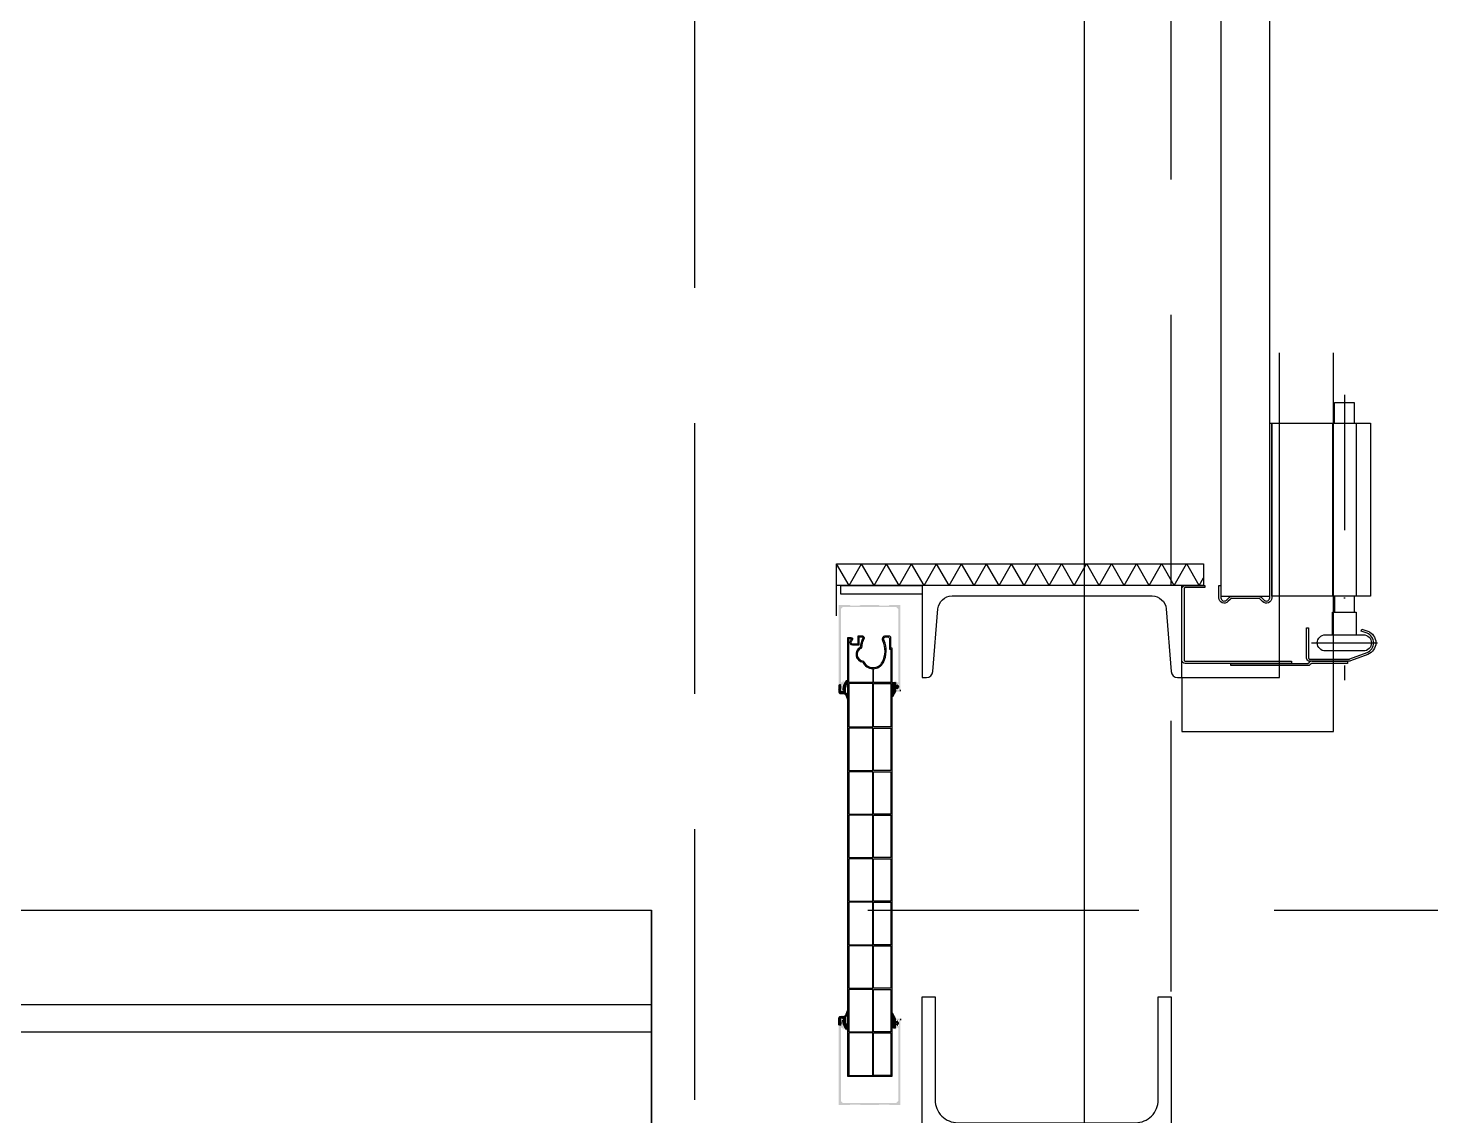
# Model space of a CAD drawing. Header units: millimetres. Extents: x -10134 to 185601, y -10232 to 93662.
# Drawn here: x 29208 to 30504, y 78021 to 79025 of the extents above; entities that cross this region are included whole.
import ezdxf

# ---------------------------------------------------------------- set-up
doc = ezdxf.new("R2010")
doc.units = ezdxf.units.MM
doc.header["$LTSCALE"] = 100
doc.linetypes.add('B0301', pattern=[2.5, 1.25, -0.625, 0, -0.625])
doc.linetypes.add('B0403', pattern=[3.75, 2.5, -1.25])
for name, color, linetype in [('A--L21', 8, 'Continuous'), ('A--L28', 8, 'Continuous'), ('A--L31', 8, 'Continuous'), ('A--L32', 8, 'Continuous'), ('AL$7A---_STRAMIEN', 1, 'Continuous'), ('AL22----', 8, 'Continuous'), ('ARCEER_ISO', 8, 'Continuous')]:
    doc.layers.add(name, color=color, linetype=linetype)
pattern_1 = [(225, (30079.8289, 78228.6992), (0.3535534, -0.3535534), []), (315, (30079.8289, 78228.6992), (1.0606602, -0.3535534), [1.25, -0.75])]
pattern_2 = [(135, (30079.8289, 78294.54143), (0.3535534, 0.3535534), []), (45, (30079.8289, 78294.54143), (1.0606602, 0.3535534), [1.25, -0.75])]

msp = doc.modelspace()

# ---------------------------------------------------------------- hatches: boundary and pattern name
at = {"layer": 'A--L21'}
h = msp.add_hatch(dxfattribs=at)
h.set_pattern_fill('ANSI33', color=256, scale=4, angle=-90, style=0)
h.set_pattern_definition([(135, (30079.8289, 78294.5414), (0.7071068, 0.7071068), []), (135, (30079.1218, 78294.5414), (0.7071068, 0.7071068), [0.5, -0.25])])
edge = h.paths.add_edge_path()
edge.add_arc((29977.1, 78492.4), 0.2, 90, 135.0013, ccw=False)
edge.add_line((29977.1, 78492.6), (29985.1, 78492.6))
edge.add_arc((29985.1, 78492.4), 0.2, 45.0005, 90, ccw=False)
edge.add_line((29985.3, 78492.6), (29985.4, 78492.5))
edge.add_arc((29985.5, 78492.6), 0.2, 225.0005, 314.9995)
edge.add_line((29985.7, 78492.5), (29985.8, 78492.6))
edge.add_arc((29985.9, 78492.4), 0.2, 90, 134.9995, ccw=False)
edge.add_line((29985.9, 78492.6), (29993.9, 78492.6))
edge.add_arc((29993.9, 78492.4), 0.2, 44.9987, 90, ccw=False)
edge.add_line((29994.1, 78492.6), (29994.5, 78492.2))
edge.add_arc((29994.6, 78492.3), 0.2, 224.9987, 270)
edge.add_line((29994.6, 78492.1), (30003.4, 78492.1))
edge.add_arc((30003.4, 78492.3), 0.2, 270, 314.9995)
edge.add_line((30003.6, 78492.2), (30004, 78492.6))
edge.add_arc((30004.1, 78492.4), 0.2, 90, 134.9995, ccw=False)
edge.add_line((30004.1, 78492.6), (30013.8, 78492.6))
edge.add_arc((30013.8, 78492.4), 0.2, 0, 90, ccw=False)
edge.add_line((30014, 78492.4), (30014, 78412.8))
edge.add_arc((30013.8, 78412.8), 0.2, -90, 0, ccw=False)
edge.add_line((30013.8, 78412.6), (30009.5, 78412.6))
edge.add_arc((30009.5, 78412.8), 0.2, 180, 270, ccw=False)
edge.add_line((30009.3, 78412.8), (30009.3, 78415.4))
edge.add_arc((30009.5, 78415.4), 0.2, 90, 180, ccw=False)
edge.add_line((30009.5, 78415.6), (30010.1, 78415.6))
edge.add_arc((30010.1, 78415.4), 0.2, 0, 90, ccw=False)
edge.add_line((30010.3, 78415.4), (30010.3, 78414.3))
edge.add_arc((30010.5, 78414.3), 0.2, 180, 270)
edge.add_line((30010.5, 78414.1), (30012.3, 78414.1))
edge.add_arc((30012.3, 78414.3), 0.2, 270, 360)
edge.add_line((30012.5, 78414.3), (30012.5, 78419.4))
edge.add_arc((30012.3, 78419.4), 0.2, 0, 90)
edge.add_line((30012.3, 78419.6), (30010.5, 78419.6))
edge.add_arc((30010.5, 78419.4), 0.2, 90, 180)
edge.add_line((30010.3, 78419.4), (30010.3, 78418.3))
edge.add_arc((30010.1, 78418.3), 0.2, -90, 0, ccw=False)
edge.add_line((30010.1, 78418.1), (30009.5, 78418.1))
edge.add_arc((30009.5, 78418.3), 0.2, 180, 270, ccw=False)
edge.add_line((30009.3, 78418.3), (30009.3, 78422.4))
edge.add_arc((30009.5, 78422.4), 0.2, 90, 180, ccw=False)
edge.add_line((30009.5, 78422.6), (30010.1, 78422.6))
edge.add_arc((30010.1, 78422.4), 0.2, 0, 90, ccw=False)
edge.add_line((30010.3, 78422.4), (30010.3, 78421.3))
edge.add_arc((30010.5, 78421.3), 0.2, 180, 270)
edge.add_line((30010.5, 78421.1), (30011.8, 78421.1))
edge.add_arc((30011.8, 78421.3), 0.2, 270, 360)
edge.add_line((30012, 78421.3), (30012, 78488.7))
edge.add_arc((30011.8, 78488.7), 0.2, 0, 45.0004)
edge.add_line((30012, 78488.9), (30010.3, 78490.6))
edge.add_arc((30010.1, 78490.4), 0.2, 45.0004, 90)
edge.add_line((30010.1, 78490.6), (29960.9, 78490.6))
edge.add_arc((29960.9, 78490.4), 0.2, 90, 135)
edge.add_line((29960.8, 78490.6), (29959.1, 78488.9))
edge.add_arc((29959.2, 78488.7), 0.2, 135, 180)
edge.add_line((29959, 78488.7), (29959, 78421.3))
edge.add_arc((29959.2, 78421.3), 0.2, 180, 270)
edge.add_line((29959.2, 78421.1), (29960.3, 78421.1))
edge.add_arc((29960.3, 78421.3), 0.2, 270, 360)
edge.add_line((29960.5, 78421.3), (29960.5, 78422.4))
edge.add_arc((29960.7, 78422.4), 0.2, 90, 180, ccw=False)
edge.add_line((29960.7, 78422.6), (29961.3, 78422.6))
edge.add_arc((29961.3, 78422.4), 0.2, 0, 90, ccw=False)
edge.add_line((29961.5, 78422.4), (29961.5, 78419.8))
edge.add_arc((29961.3, 78419.8), 0.2, -90, 0, ccw=False)
edge.add_line((29961.3, 78419.6), (29960.7, 78419.6))
edge.add_arc((29960.7, 78419.4), 0.2, 90, 180)
edge.add_line((29960.5, 78419.4), (29960.5, 78413.8))
edge.add_arc((29960.7, 78413.8), 0.2, 180.0068, 320.5866)
edge.add_line((29960.9, 78413.7), (29961.2, 78414))
edge.add_arc((29961.3, 78413.9), 0.2, 0.0012, 140.5811, ccw=False)
edge.add_line((29961.5, 78413.9), (29961.5, 78412.8))
edge.add_arc((29961.3, 78412.8), 0.2, -90, 0, ccw=False)
edge.add_line((29961.3, 78412.6), (29959.2, 78412.6))
edge.add_arc((29959.2, 78412.8), 0.2, 180, 270, ccw=False)
edge.add_line((29959, 78412.8), (29959, 78419.4))
edge.add_arc((29958.8, 78419.4), 0.2, 0, 90)
edge.add_line((29958.8, 78419.6), (29957.2, 78419.6))
edge.add_arc((29957.2, 78419.8), 0.2, 180, 270, ccw=False)
edge.add_line((29957, 78419.8), (29957, 78492.4))
edge.add_arc((29957.2, 78492.4), 0.2, 90, 180, ccw=False)
edge.add_line((29957.2, 78492.6), (29966.9, 78492.6))
edge.add_arc((29966.9, 78492.4), 0.2, 45.0003, 90, ccw=False)
edge.add_line((29967.1, 78492.6), (29967.5, 78492.2))
edge.add_arc((29967.6, 78492.3), 0.2, 225.0003, 270)
edge.add_line((29967.6, 78492.1), (29976.4, 78492.1))
edge.add_arc((29976.4, 78492.3), 0.2, 270, 315.0013)
edge.add_line((29976.6, 78492.2), (29977, 78492.6))
h = msp.add_hatch(dxfattribs=at)
h.set_pattern_fill('ANSI38', color=256, scale=4, angle=-90, style=0)
h.set_pattern_definition(pattern_2)
edge = h.paths.add_edge_path()
edge.add_arc((29963.9, 78411.6), 0.8, 180, 281.7228, ccw=False)
edge.add_line((29963.1, 78411.6), (29963.1, 78416))
edge.add_arc((29964.1, 78416), 1, 121.2319, 180, ccw=False)
edge.add_line((29963.6, 78416.8), (29964.7, 78421.5))
edge.add_arc((29964.1, 78423.4), 2, 287.6964, 360)
edge.add_arc((29965.6, 78423.4), 0.52, 2.1717, 175.8146)
edge.add_arc((29963.8, 78423.9), 1.37, 275.3959, 340.3967, ccw=False)
edge.add_arc((29972.6, 78414.5), 11.8, 137.6396, 180.4908)
edge.add_arc((29961, 78414.4), 0.202, 166.3325, 323.6607)
edge.add_line((29961.2, 78414.2), (29961.3, 78414.4))
edge.add_arc((29961.4, 78414.3), 0.2, 0, 141.3572, ccw=False)
edge.add_line((29961.6, 78414.3), (29961.6, 78412.6))
edge.add_arc((29961.4, 78412.6), 0.2, -90, 0, ccw=False)
edge.add_line((29961.4, 78412.4), (29959.7, 78412.4))
edge.add_arc((29959.5, 78413.4), 1.09, 158.6265, 279.1681, ccw=False)
edge.add_arc((29949.4, 78416.6), 9.57, 343.2293, 371.3116)
edge.add_arc((29958.5, 78418.4), 0.3, 17.1577, 90)
edge.add_line((29958.5, 78418.7), (29957.6, 78418.7))
edge.add_arc((29957.6, 78418.3), 0.4, 87.7835, 170.8473)
edge.add_line((29957.2, 78418.4), (29957, 78412.6))
edge.add_arc((29959, 78412.6), 2, 179.9852, 261.4074)
edge.add_line((29958.7, 78410.7), (29961.9, 78410.5))
edge.add_arc((29961.9, 78408.5), 2, 51.4159, 89.4872, ccw=False)
edge.add_line((29963.1, 78410.1), (29965.5, 78404.7))
edge.add_arc((29965.8, 78405), 0.4, 227.7041, 412.9707)
edge.add_line((29966, 78405.3), (29964.1, 78410.8))
h = msp.add_hatch(dxfattribs=at)
h.set_pattern_fill('ANSI38', color=256, scale=4, angle=-90, style=0)
h.set_pattern_definition(pattern_2)
edge = h.paths.add_edge_path(flags=16)
edge.add_line((30009.6, 78417.5), (30010.8, 78417.5))
edge.add_arc((30010.8, 78416.9), 0.6, -90, 90, ccw=False)
edge.add_line((30010.8, 78416.3), (30009.6, 78416.3))
edge.add_arc((30009.6, 78416.9), 0.6, 90, 270, ccw=False)
edge = h.paths.add_edge_path()
edge.add_arc((30006.5, 78420.3), 0.2, 117.2079, 232.6811, ccw=False)
edge.add_line((30006.4, 78420.5), (30007.5, 78421.1))
edge.add_line((30007.5, 78421.1), (30009.3, 78421.1))
edge.add_line((30009.3, 78421.1), (30009.3, 78418.7))
edge.add_arc((30009.3, 78418.4), 0.3, 90, 270)
edge.add_line((30009.3, 78418.1), (30010.8, 78418.1))
edge.add_arc((30010.8, 78418.3), 0.2, 270, 328.5358)
edge.add_line((30010.9, 78418.2), (30011, 78418.6))
edge.add_arc((30011.2, 78418.5), 0.2, 38.9084, 158.4165, ccw=False)
edge.add_line((30011.4, 78418.6), (30012, 78417.5))
edge.add_arc((30011.2, 78416.9), 1, 0, 37.8384, ccw=False)
edge.add_arc((30011.2, 78416.9), 1, -37.8384, 0, ccw=False)
edge.add_line((30012, 78416.3), (30011.4, 78415.1))
edge.add_arc((30011.2, 78415.2), 0.2, 201.5835, 321.0916, ccw=False)
edge.add_line((30011, 78415.1), (30010.9, 78415.5))
edge.add_arc((30010.8, 78415.4), 0.2, 31.4642, 90)
edge.add_line((30010.8, 78415.6), (30009.3, 78415.6))
edge.add_arc((30009.3, 78415.3), 0.3, 90, 270)
edge.add_line((30009.3, 78415), (30009.3, 78412.8))
edge.add_line((30009.3, 78412.8), (30006.6, 78407.7))
edge.add_arc((30006.4, 78408), 0.4, 131.0631, 305.8028, ccw=False)
edge.add_line((30006.1, 78408.3), (30006.8, 78413))
edge.add_arc((30005.9, 78414), 1.4, 313.6258, 407.8227)
edge.add_line((30006.8, 78415), (30006, 78416))
edge.add_arc((30006.2, 78416.2), 0.3, 66.9851, 224.0274, ccw=False)
edge.add_line((30006.4, 78416.5), (30007.1, 78415.7))
edge.add_arc((30007.3, 78415.8), 0.2, 229.0045, 360)
edge.add_line((30007.5, 78415.8), (30007.5, 78417))
edge.add_arc((30007.3, 78417), 0.2, 0, 57.3588)
edge.add_line((30007.4, 78417.2), (30006.4, 78418))
edge.add_arc((30006.5, 78418.1), 0.2, 126.9463, 233.7597, ccw=False)
edge.add_line((30006.4, 78418.3), (30007.4, 78419))
edge.add_arc((30007.3, 78419.2), 0.2, 293.1061, 426.8939)
edge.add_line((30007.4, 78419.4), (30006.4, 78420.2))
h = msp.add_hatch(dxfattribs=at)
h.set_pattern_fill('ANSI38', color=256, scale=4, angle=-180, style=0)
h.set_pattern_definition(pattern_1)
edge = h.paths.add_edge_path()
edge.add_arc((29963.9, 78111.7), 0.8, 78.2772, 180)
edge.add_line((29963.1, 78111.7), (29963.1, 78107.3))
edge.add_arc((29964.1, 78107.3), 1, 180, 238.7681)
edge.add_line((29963.6, 78106.4), (29964.7, 78101.8))
edge.add_arc((29964.1, 78099.9), 2, 0, 72.3036, ccw=False)
edge.add_arc((29965.6, 78099.9), 0.52, 184.1854, 357.8283, ccw=False)
edge.add_arc((29963.8, 78099.4), 1.37, 19.6033, 84.6041)
edge.add_arc((29972.6, 78108.7), 11.8, 179.5092, 222.3604, ccw=False)
edge.add_arc((29961, 78108.9), 0.202, 36.3393, 193.6675, ccw=False)
edge.add_line((29961.2, 78109), (29961.3, 78108.8))
edge.add_arc((29961.4, 78108.9), 0.2, 218.6428, 360)
edge.add_line((29961.6, 78108.9), (29961.6, 78110.7))
edge.add_arc((29961.4, 78110.7), 0.2, 0, 90)
edge.add_line((29961.4, 78110.9), (29959.7, 78110.9))
edge.add_arc((29959.5, 78109.8), 1.09, 80.8319, 201.3735)
edge.add_arc((29949.4, 78106.6), 9.57, -11.3116, 16.7707, ccw=False)
edge.add_arc((29958.5, 78104.8), 0.3, 270, 342.8423, ccw=False)
edge.add_line((29958.5, 78104.5), (29957.6, 78104.5))
edge.add_arc((29957.6, 78104.9), 0.4, 189.1527, 272.2165, ccw=False)
edge.add_line((29957.2, 78104.9), (29957, 78110.6))
edge.add_arc((29959, 78110.6), 2, 98.5926, 180.0148, ccw=False)
edge.add_line((29958.7, 78112.6), (29961.9, 78112.7))
edge.add_arc((29961.9, 78114.7), 2, 270.5128, 308.5841)
edge.add_line((29963.1, 78113.2), (29965.5, 78118.5))
edge.add_arc((29965.8, 78118.2), 0.4, -52.9707, 132.2959, ccw=False)
edge.add_line((29966, 78117.9), (29964.1, 78112.4))
h = msp.add_hatch(dxfattribs=at)
h.set_pattern_fill('ANSI33', color=256, scale=4, angle=-180, style=0)
h.set_pattern_definition([(225, (30079.8289, 78228.6992), (0.7071068, -0.7071068), []), (225, (30079.1218, 78228.6992), (0.7071068, -0.7071068), [0.5, -0.25])])
edge = h.paths.add_edge_path()
edge.add_arc((29977.1, 78030.8), 0.2, 224.9987, 270)
edge.add_line((29977.1, 78030.6), (29985.1, 78030.6))
edge.add_arc((29985.1, 78030.8), 0.2, 270, 314.9995)
edge.add_line((29985.3, 78030.7), (29985.4, 78030.8))
edge.add_arc((29985.5, 78030.6), 0.2, 45.0005, 134.9995, ccw=False)
edge.add_line((29985.7, 78030.8), (29985.8, 78030.7))
edge.add_arc((29985.9, 78030.8), 0.2, 225.0005, 270)
edge.add_line((29985.9, 78030.6), (29993.9, 78030.6))
edge.add_arc((29993.9, 78030.8), 0.2, 270, 315.0013)
edge.add_line((29994.1, 78030.7), (29994.5, 78031.1))
edge.add_arc((29994.6, 78030.9), 0.2, 90, 135.0013, ccw=False)
edge.add_line((29994.6, 78031.1), (30003.4, 78031.1))
edge.add_arc((30003.4, 78030.9), 0.2, 45.0005, 90, ccw=False)
edge.add_line((30003.6, 78031.1), (30004, 78030.7))
edge.add_arc((30004.1, 78030.8), 0.2, 225.0005, 270)
edge.add_line((30004.1, 78030.6), (30013.8, 78030.6))
edge.add_arc((30013.8, 78030.8), 0.2, 270, 360)
edge.add_line((30014, 78030.8), (30014, 78110.4))
edge.add_arc((30013.8, 78110.4), 0.2, 0, 90)
edge.add_line((30013.8, 78110.6), (30009.5, 78110.6))
edge.add_arc((30009.5, 78110.4), 0.2, 90, 180)
edge.add_line((30009.3, 78110.4), (30009.3, 78107.8))
edge.add_arc((30009.5, 78107.8), 0.2, 180, 270)
edge.add_line((30009.5, 78107.6), (30010.1, 78107.6))
edge.add_arc((30010.1, 78107.8), 0.2, 270, 360)
edge.add_line((30010.3, 78107.8), (30010.3, 78108.9))
edge.add_arc((30010.5, 78108.9), 0.2, 90, 180, ccw=False)
edge.add_line((30010.5, 78109.1), (30012.3, 78109.1))
edge.add_arc((30012.3, 78108.9), 0.2, 0, 90, ccw=False)
edge.add_line((30012.5, 78108.9), (30012.5, 78103.8))
edge.add_arc((30012.3, 78103.8), 0.2, -90, 0, ccw=False)
edge.add_line((30012.3, 78103.6), (30010.5, 78103.6))
edge.add_arc((30010.5, 78103.8), 0.2, 180, 270, ccw=False)
edge.add_line((30010.3, 78103.8), (30010.3, 78104.9))
edge.add_arc((30010.1, 78104.9), 0.2, 0, 90)
edge.add_line((30010.1, 78105.1), (30009.5, 78105.1))
edge.add_arc((30009.5, 78104.9), 0.2, 90, 180)
edge.add_line((30009.3, 78104.9), (30009.3, 78100.8))
edge.add_arc((30009.5, 78100.8), 0.2, 180, 270)
edge.add_line((30009.5, 78100.6), (30010.1, 78100.6))
edge.add_arc((30010.1, 78100.8), 0.2, 270, 360)
edge.add_line((30010.3, 78100.8), (30010.3, 78101.9))
edge.add_arc((30010.5, 78101.9), 0.2, 90, 180, ccw=False)
edge.add_line((30010.5, 78102.1), (30011.8, 78102.1))
edge.add_arc((30011.8, 78101.9), 0.2, 0, 90, ccw=False)
edge.add_line((30012, 78101.9), (30012, 78034.5))
edge.add_arc((30011.8, 78034.5), 0.2, -45.0004, 0, ccw=False)
edge.add_line((30012, 78034.4), (30010.3, 78032.7))
edge.add_arc((30010.1, 78032.8), 0.2, 270, 314.9996, ccw=False)
edge.add_line((30010.1, 78032.6), (29960.9, 78032.6))
edge.add_arc((29960.9, 78032.8), 0.2, 225, 270, ccw=False)
edge.add_line((29960.8, 78032.7), (29959.1, 78034.4))
edge.add_arc((29959.2, 78034.5), 0.2, 180, 225, ccw=False)
edge.add_line((29959, 78034.5), (29959, 78101.9))
edge.add_arc((29959.2, 78101.9), 0.2, 90, 180, ccw=False)
edge.add_line((29959.2, 78102.1), (29960.3, 78102.1))
edge.add_arc((29960.3, 78101.9), 0.2, 0, 90, ccw=False)
edge.add_line((29960.5, 78101.9), (29960.5, 78100.8))
edge.add_arc((29960.7, 78100.8), 0.2, 180, 270)
edge.add_line((29960.7, 78100.6), (29961.3, 78100.6))
edge.add_arc((29961.3, 78100.8), 0.2, 270, 360)
edge.add_line((29961.5, 78100.8), (29961.5, 78103.4))
edge.add_arc((29961.3, 78103.4), 0.2, 0, 90)
edge.add_line((29961.3, 78103.6), (29960.7, 78103.6))
edge.add_arc((29960.7, 78103.8), 0.2, 180, 270, ccw=False)
edge.add_line((29960.5, 78103.8), (29960.5, 78109.4))
edge.add_arc((29960.7, 78109.4), 0.2, 39.4134, 179.9932, ccw=False)
edge.add_line((29960.9, 78109.5), (29961.2, 78109.2))
edge.add_arc((29961.3, 78109.3), 0.2, 219.4189, 359.9988)
edge.add_line((29961.5, 78109.3), (29961.5, 78110.4))
edge.add_arc((29961.3, 78110.4), 0.2, 0, 90)
edge.add_line((29961.3, 78110.6), (29959.2, 78110.6))
edge.add_arc((29959.2, 78110.4), 0.2, 90, 180)
edge.add_line((29959, 78110.4), (29959, 78103.8))
edge.add_arc((29958.8, 78103.8), 0.2, -90, 0, ccw=False)
edge.add_line((29958.8, 78103.6), (29957.2, 78103.6))
edge.add_arc((29957.2, 78103.4), 0.2, 90, 180)
edge.add_line((29957, 78103.4), (29957, 78030.8))
edge.add_arc((29957.2, 78030.8), 0.2, 180, 270)
edge.add_line((29957.2, 78030.6), (29966.9, 78030.6))
edge.add_arc((29966.9, 78030.8), 0.2, 270, 314.9997)
edge.add_line((29967.1, 78030.7), (29967.5, 78031.1))
edge.add_arc((29967.6, 78030.9), 0.2, 90, 134.9997, ccw=False)
edge.add_line((29967.6, 78031.1), (29976.4, 78031.1))
edge.add_arc((29976.4, 78030.9), 0.2, 44.9987, 90, ccw=False)
edge.add_line((29976.6, 78031.1), (29977, 78030.7))
h = msp.add_hatch(dxfattribs=at)
h.set_pattern_fill('ANSI38', color=256, scale=4, angle=-180, style=0)
h.set_pattern_definition(pattern_1)
edge = h.paths.add_edge_path(flags=16)
edge.add_line((30009.6, 78105.8), (30010.8, 78105.8))
edge.add_arc((30010.8, 78106.4), 0.6, 270, 450)
edge.add_line((30010.8, 78107), (30009.6, 78107))
edge.add_arc((30009.6, 78106.4), 0.6, 90, 270)
edge = h.paths.add_edge_path()
edge.add_arc((30006.5, 78102.9), 0.2, 127.3189, 242.7921)
edge.add_line((30006.4, 78102.7), (30007.5, 78102.1))
edge.add_line((30007.5, 78102.1), (30009.3, 78102.1))
edge.add_line((30009.3, 78102.1), (30009.3, 78104.5))
edge.add_arc((30009.3, 78104.8), 0.3, 90, 270, ccw=False)
edge.add_line((30009.3, 78105.1), (30010.8, 78105.1))
edge.add_arc((30010.8, 78104.9), 0.2, 31.4642, 90, ccw=False)
edge.add_line((30010.9, 78105), (30011, 78104.6))
edge.add_arc((30011.2, 78104.7), 0.2, 201.5835, 321.0916)
edge.add_line((30011.4, 78104.6), (30012, 78105.8))
edge.add_arc((30011.2, 78106.4), 1, 322.1616, 360)
edge.add_arc((30011.2, 78106.4), 1, 360, 397.8384)
edge.add_line((30012, 78107), (30011.4, 78108.1))
edge.add_arc((30011.2, 78108), 0.2, 38.9084, 158.4165)
edge.add_line((30011, 78108.1), (30010.9, 78107.7))
edge.add_arc((30010.8, 78107.8), 0.2, 270, 328.5358, ccw=False)
edge.add_line((30010.8, 78107.6), (30009.3, 78107.6))
edge.add_arc((30009.3, 78107.9), 0.3, 90, 270, ccw=False)
edge.add_line((30009.3, 78108.2), (30009.3, 78110.4))
edge.add_line((30009.3, 78110.4), (30006.6, 78115.6))
edge.add_arc((30006.4, 78115.2), 0.4, 54.1972, 228.9369)
edge.add_line((30006.1, 78114.9), (30006.8, 78110.3))
edge.add_arc((30005.9, 78109.3), 1.4, -47.8227, 46.3742, ccw=False)
edge.add_line((30006.8, 78108.2), (30006, 78107.3))
edge.add_arc((30006.2, 78107.1), 0.3, 135.9726, 293.0149)
edge.add_line((30006.4, 78106.8), (30007.1, 78107.6))
edge.add_arc((30007.3, 78107.4), 0.2, 0, 130.9955, ccw=False)
edge.add_line((30007.5, 78107.4), (30007.5, 78106.2))
edge.add_arc((30007.3, 78106.2), 0.2, -57.3588, 0, ccw=False)
edge.add_line((30007.4, 78106), (30006.4, 78105.3))
edge.add_arc((30006.5, 78105.1), 0.2, 126.2403, 233.0537)
edge.add_line((30006.4, 78105), (30007.4, 78104.2))
edge.add_arc((30007.3, 78104), 0.2, -66.8939, 66.8939, ccw=False)
edge.add_line((30007.4, 78103.8), (30006.4, 78103.1))
at = {"layer": 'ARCEER_ISO'}
h = msp.add_hatch(dxfattribs=at)
h.set_pattern_fill('ISOLA', color=256, scale=20, style=0)
h.set_pattern_definition([(300, (29955.009, 78530.62), (-17.3205, -10), []), (240, (29955.009, 78530.62), (-17.3205, 10), [])])
h.paths.add_polyline_path([(29955, 78530.6), (30294, 78530.6), (30294, 78510.6), (29955, 78510.6)])

# ---------------------------------------------------------------- linework, layer by layer
at = {"layer": 'A--L21', "linetype": 'B0403'}
for p, q in [((29824, 17660.6), (29824, 88370.6)), ((30264, 45510.6), (30264, 87810.6))]:
    msp.add_line(p, q, dxfattribs=at)
at = {"layer": 'A--L21'}
for p, q in [((30364, 78425.6), (30364, 78725.5)), ((30414, 78375.6), (30414, 78725.5)), ((30014, 78412.9), (30014, 78414.1)), ((30274, 78425.6), (30364, 78425.6)), ((30274, 78425.6), (30274, 78375.6)), ((30274, 78375.6), (30414, 78375.6)), ((1784, 78210.6), (29784, 78210.6)), ((29784, 27810.6), (29784, 78210.6)), ((30014, 78110.3), (30014, 78109.1)), ((30006, 78057.1), (29965.3, 78057.1))]:
    msp.add_line(p, q, dxfattribs=at)
for points in [[(29955, 78530.6), (30294, 78530.6), (30294, 78510.6), (29955, 78510.6)], [(29959, 78510.6), (30034, 78510.6), (30034, 78502.6), (29959, 78502.6)], [(29988.4, 78420.1), (29966.3, 78420.1), (29966.3, 78379.9), (29988.4, 78379.9)], [(30005, 78379.9), (29989, 78379.9), (29989, 78420.1), (30005, 78420.1)], [(29988.4, 78378.9), (29966.3, 78378.9), (29966.3, 78339.7), (29988.4, 78339.7)], [(30005, 78339.7), (29989, 78339.7), (29989, 78378.9), (30005, 78378.9)], [(29988.4, 78338.6), (29966.3, 78338.6), (29966.3, 78299.4), (29988.4, 78299.4)], [(30005, 78299.4), (29989, 78299.4), (29989, 78338.6), (30005, 78338.6)], [(29988.4, 78298.4), (29966.3, 78298.4), (29966.3, 78259.2), (29988.4, 78259.2)], [(30005, 78259.2), (29989, 78259.2), (29989, 78298.4), (30005, 78298.4)], [(29988.4, 78258.2), (29966.3, 78258.2), (29966.3, 78219), (29988.4, 78219)], [(30005, 78219), (29989, 78219), (29989, 78258.2), (30005, 78258.2)], [(29988.4, 78218), (29966.3, 78218), (29966.3, 78178.8), (29988.4, 78178.8)], [(30005, 78178.8), (29989, 78178.8), (29989, 78218), (30005, 78218)], [(29988.4, 78177.7), (29966.3, 78177.7), (29966.3, 78138.5), (29988.4, 78138.5)], [(30005, 78138.5), (29989, 78138.5), (29989, 78177.7), (30005, 78177.7)], [(29988.4, 78137.5), (29966.3, 78137.5), (29966.3, 78098.3), (29988.4, 78098.3)], [(30005, 78098.3), (29989, 78098.3), (29989, 78137.5), (30005, 78137.5)], [(29988.4, 78097.3), (29966.3, 78097.3), (29966.3, 78058.1), (29988.4, 78058.1)], [(30005, 78058.1), (29989, 78058.1), (29989, 78097.3), (30005, 78097.3)]]:
    msp.add_lwpolyline(points, close=True, dxfattribs=at)
msp.add_lwpolyline([(29955, 78482.6), (29955, 78530.6), (30294, 78530.6), (30294, 78510.6)], dxfattribs=at)
for points in [[(29965.3, 78057.1), (29965.3, 78462.6), (29968.2, 78462.6, -0.615588), (29969.5, 78460.2, 0.001528), (29968.6, 78459, 0.603288), (29969.6, 78456.7), (29974.7, 78456.7, 0.414214), (29974.9, 78456.9), (29974.9, 78463.9, -0.414214), (29975.1, 78464.1), (29978.9, 78464.1, -0.230022), (29980.3, 78463.3, -0.182419), (29980.4, 78462, 0.086574), (29977.9, 78452.9)], [(29977.7, 78452.7, 0.786352), (29979.8, 78440.8, -0.289246), (29980, 78440.7, 0.649582), (29997.3, 78440, 0.228645), (29997.8, 78459.5, -0.241202), (29998, 78463.1, -0.267949), (29999.7, 78464.1), (30003.2, 78464.1, -0.414214), (30004.8, 78462.6), (30004.8, 78452.9), (30006, 78452.9), (30006, 78057.1)], [(29998.2, 78439.5, 0.228645), (29998.8, 78459.9, -0.106177), (29998.5, 78461.1, -0.414214), (30000.4, 78463.1), (30002.2, 78463.1, -0.414214), (30003.8, 78461.6), (30003.8, 78451.9), (30005, 78451.9), (30005, 78446.8), (30005, 78421.1), (29989, 78421.1), (29989, 78433.7, 0.279737), (29998.2, 78439.5)]]:
    msp.add_lwpolyline(points, format="xyb", dxfattribs=at)
msp.add_lwpolyline([(29969.6, 78455.7), (29975.7, 78455.7, 0.414214), (29975.9, 78455.9), (29975.9, 78463.1), (29978.4, 78463.1, -0.552588), (29979.3, 78461.8, 0.086098), (29976.9, 78453.4, 0.731767), (29979.2, 78439.8, 0.283426), (29988.4, 78433.7), (29988.4, 78421.1), (29966.3, 78421.1), (29966.3, 78446.8), (29966.3, 78461.6), (29968.5, 78461.6, -0.695606), (29968.8, 78460.8, 0.105395), (29967.8, 78459.8, 0.031809), (29967.5, 78458.9, 0.53387)], format="xyb", close=True, dxfattribs=at)
at = {"layer": 'A--L21', "linetype": 'Continuous'}
for points in [[(29964.1, 78410.8, -0.475492), (29963.1, 78411.6), (29963.1, 78416, -0.262197), (29963.6, 78416.8), (29964.7, 78421.5, 0.326385), (29966.1, 78423.4, 0.946007), (29965.1, 78423.4, -0.291477), (29963.9, 78422.5, 0.189183), (29960.8, 78414.4, 0.819425), (29961.2, 78414.2), (29961.3, 78414.4, -0.70907), (29961.6, 78414.3), (29961.6, 78412.6, -0.414214), (29961.4, 78412.4), (29959.7, 78412.4, -0.580505), (29958.5, 78413.8, 0.123149), (29958.7, 78418.5, 0.328988), (29958.5, 78418.7), (29957.6, 78418.7, 0.379185), (29957.2, 78418.4), (29957, 78412.6, 0.371014), (29958.7, 78410.7), (29961.9, 78410.5, -0.167663), (29963.1, 78410.1), (29965.5, 78404.7, 1.047049), (29966, 78405.3)], [(30006.4, 78420.2, -0.551308), (30006.4, 78420.5), (30007.5, 78421.1), (30009.3, 78421.1), (30009.3, 78418.7, 1), (30009.3, 78418.1), (30010.8, 78418.1, 0.261114), (30010.9, 78418.2), (30011, 78418.6, -0.574492), (30011.4, 78418.6), (30012, 78417.5, -0.166618), (30012.2, 78416.9, -0.166618), (30012, 78416.3), (30011.4, 78415.1, -0.574492), (30011, 78415.1), (30010.9, 78415.5, 0.261114), (30010.8, 78415.6), (30009.3, 78415.6, 1), (30009.3, 78415), (30009.3, 78412.8), (30006.6, 78407.7, -0.955117), (30006.1, 78408.3), (30006.8, 78413, 0.435835), (30006.8, 78415), (30006, 78416, -0.817342), (30006.4, 78416.5), (30007.1, 78415.7, 0.643194), (30007.5, 78415.8), (30007.5, 78417, 0.255635), (30007.4, 78417.2), (30006.4, 78418, -0.503021), (30006.4, 78418.3), (30007.4, 78419, 0.660555), (30007.4, 78419.4)], [(30009.6, 78417.5), (30010.8, 78417.5, -1), (30010.8, 78416.3), (30009.6, 78416.3, -1)], [(29964.1, 78112.4, 0.475492), (29963.1, 78111.7), (29963.1, 78107.3, 0.262197), (29963.6, 78106.4), (29964.7, 78101.8, -0.326385), (29966.1, 78099.9, -0.946007), (29965.1, 78099.9, 0.291477), (29963.9, 78100.8, -0.189183), (29960.8, 78108.8, -0.819425), (29961.2, 78109), (29961.3, 78108.8, 0.70907), (29961.6, 78108.9), (29961.6, 78110.7, 0.414214), (29961.4, 78110.9), (29959.7, 78110.9, 0.580505), (29958.5, 78109.4, -0.123149), (29958.7, 78104.8, -0.328988), (29958.5, 78104.5), (29957.6, 78104.5, -0.379185), (29957.2, 78104.9), (29957, 78110.6, -0.371014), (29958.7, 78112.6), (29961.9, 78112.7, 0.167663), (29963.1, 78113.2), (29965.5, 78118.5, -1.047049), (29966, 78117.9)], [(30006.4, 78103.1, 0.551308), (30006.4, 78102.7), (30007.5, 78102.1), (30009.3, 78102.1), (30009.3, 78104.5, -1), (30009.3, 78105.1), (30010.8, 78105.1, -0.261114), (30010.9, 78105), (30011, 78104.6, 0.574492), (30011.4, 78104.6), (30012, 78105.8, 0.166618), (30012.2, 78106.4, 0.166618), (30012, 78107), (30011.4, 78108.1, 0.574492), (30011, 78108.1), (30010.9, 78107.7, -0.261114), (30010.8, 78107.6), (30009.3, 78107.6, -1), (30009.3, 78108.2), (30009.3, 78110.4), (30006.6, 78115.6, 0.955117), (30006.1, 78114.9), (30006.8, 78110.3, -0.435835), (30006.8, 78108.2), (30006, 78107.3, 0.817342), (30006.4, 78106.8), (30007.1, 78107.6, -0.643194), (30007.5, 78107.4), (30007.5, 78106.2, -0.255635), (30007.4, 78106), (30006.4, 78105.3, 0.503021), (30006.4, 78105), (30007.4, 78104.2, -0.660555), (30007.4, 78103.8)], [(30009.6, 78105.8), (30010.8, 78105.8, 1), (30010.8, 78107), (30009.6, 78107, 1)]]:
    msp.add_lwpolyline(points, format="xyb", close=True, dxfattribs=at)
at = {"layer": 'A--L21'}
msp.add_arc((29977.7, 78452.9), 0.204, 293.4437, 354.4878, dxfattribs=at)
at = {"layer": 'A--L28'}
for points in [[(30034, 78510.6), (30034, 78425.6), (30038, 78425.6, 0.390742), (30044, 78431.1), (30048.6, 78489, -0.390742), (30061.6, 78500.9), (30246.4, 78500.9, -0.390742), (30259.4, 78489), (30264, 78431.1, 0.390742), (30270, 78425.6), (30274, 78425.6), (30274, 78510.6)], [(30264, 77890.6), (30252, 77890.6), (30252, 77985.9, 0.414214), (30231, 78006.9), (30067, 78006.9, 0.414214), (30046, 77985.9), (30046, 77890.6), (30034, 77890.6), (30034, 78130.6), (30046, 78130.6), (30046, 78035.4, 0.414214), (30067, 78014.4), (30231, 78014.4, 0.414214), (30252, 78035.4), (30252, 78130.6), (30264, 78130.6)]]:
    msp.add_lwpolyline(points, format="xyb", close=True, dxfattribs=at)
at = {"layer": 'A--L31', "linetype": 'B0301'}
for p, q in [((30424, 78686.8), (30424, 78423.2)), ((30393.5, 78457.6), (30454.5, 78457.6))]:
    msp.add_line(p, q, dxfattribs=at)
at = {"layer": 'A--L31'}
for p, q in [((30413, 78660.6), (30413, 78500.6)), ((30415, 78500.6), (30415, 78486.1)), ((30433, 78500.6), (30433, 78486.1))]:
    msp.add_line(p, q, dxfattribs=at)
for points in [[(30355, 78500.6), (30355, 82520.6), (30310, 82520.6), (30310, 78500.6)], [(30357, 78660.6), (30448, 78660.6), (30448, 78500.6), (30357, 78500.6)]]:
    msp.add_lwpolyline(points, close=True, dxfattribs=at)
for points in [[(30415, 78660.6), (30415, 78679.6), (30433, 78679.6), (30433, 78660.6)], [(30435, 78660.6), (30435, 78500.6)], [(30413, 78465.1), (30413, 78486.1), (30435, 78486.1), (30435, 78465.1)]]:
    msp.add_lwpolyline(points, dxfattribs=at)
for points in [[(30310, 78510.6), (30310, 78499.2, 0.668179), (30315.1, 78497.1), (30317.5, 78499.4, -0.198912), (30320.3, 78500.6), (30344.7, 78500.6, -0.198912), (30347.5, 78499.4), (30349.9, 78497.1, 0.668179), (30355, 78499.2), (30355, 78660.6), (30357, 78660.6), (30357, 78499.2, -0.668179), (30348.5, 78495.7), (30346.1, 78498, 0.198912), (30344.7, 78498.6), (30320.3, 78498.6, 0.198912), (30318.9, 78498), (30316.5, 78495.7, -0.668179), (30308, 78499.2), (30308, 78510.6)], [(30375, 78440.6), (30375, 78438.6), (30277, 78438.6, -0.414214), (30274, 78441.6), (30274, 78507.6, -0.414214), (30277, 78510.6), (30295, 78510.6), (30295, 78508.6), (30277, 78508.6, 0.414214), (30276, 78507.6), (30276, 78441.6, 0.414214), (30277, 78440.6)], [(30391, 78443.6, 0.414214), (30392, 78442.6), (30428.3, 78442.6, 0.090341), (30429, 78442.7), (30444.9, 78448.7, 0.691806), (30444.9, 78466.5), (30439.5, 78468.5), (30440.2, 78470.4), (30445.6, 78468.4, -0.691806), (30445.6, 78446.9), (30429.7, 78440.9, -0.090341), (30428.3, 78440.6), (30392, 78440.6, -0.414214), (30389, 78443.6), (30389, 78471.6), (30391, 78471.6)], [(30441.5, 78450.1), (30406.5, 78450.1, -1), (30406.5, 78465.1), (30441.5, 78465.1, -1)]]:
    msp.add_lwpolyline(points, format="xyb", close=True, dxfattribs=at)
msp.add_lwpolyline([(30393.9, 78440.6), (30426.8, 78440.6), (30426.8, 78438.6), (30393.9, 78438.6, 0.198912), (30393.2, 78438.3), (30392.4, 78437.5, -0.198912), (30390.3, 78436.6), (30319, 78436.6), (30319, 78438.6), (30390.3, 78438.6, 0.198912), (30391, 78438.9), (30391.8, 78439.7)], format="xyb", dxfattribs=at)
for centre, radius, start, end in [((30393.9, 78437.6), 3, 90, 135), ((30389.9, 78440.6), 2, 270, 315)]:
    msp.add_arc(centre, radius, start, end, dxfattribs=at)
at = {"layer": 'A--L32', "linetype": 'B0403'}
msp.add_lwpolyline([(29984, 78210.6), (33005, 78210.6), (33005, 27845.3), (29984, 27845.3)], dxfattribs=at)
at = {"layer": 'AL$7A---_STRAMIEN'}
msp.add_line((30184, 1020.6), (30184, 92366.9), dxfattribs=at)
at = {"layer": 'AL22----'}
for p, q in [((29784, 78210.6), (29784, 78010.6)), ((29784, 78123.1), (13796.5, 78123.1)), ((29784, 78098.1), (13771.5, 78098.1))]:
    msp.add_line(p, q, dxfattribs=at)

doc.saveas('drawing.dxf')
